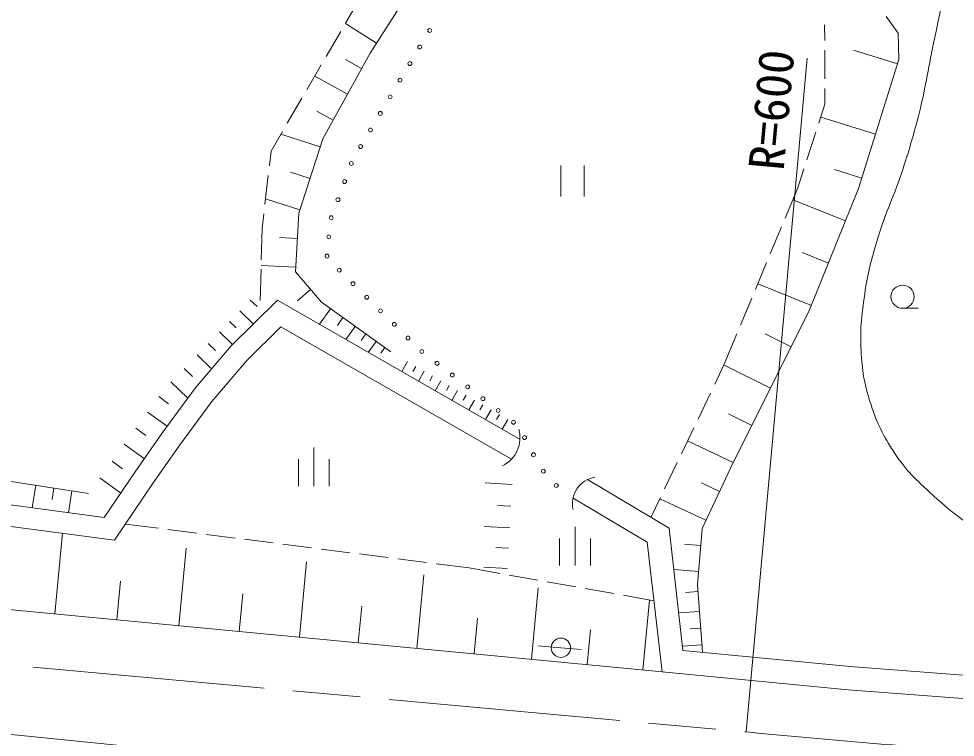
# Model space of a CAD drawing. Units: millimetres, scale not verified. Extents: x 40000 to 680000, y 20000 to 380000.
# Drawn here: x 404456 to 452960, y 273686 to 310905 of the extents above; entities that cross this region are included whole.
import ezdxf
from ezdxf.enums import TextEntityAlignment as Align

# ---------------------------------------------------------------- set-up
doc = ezdxf.new("R2010")
doc.units = ezdxf.units.MM
doc.header["$LTSCALE"] = 1000
doc.linetypes.add('CHAIN', pattern=[18.5, 12, -1.5, 3.5, -1.5])
for name, color, linetype, lineweight in [('M-BMK', 2, 'CHAIN', 13), ('M-STR-HTXT', 7, 'Continuous', 13), ('M-WORK', 1, 'Continuous', 13)]:
    doc.layers.add(name, color=color, linetype=linetype, lineweight=lineweight)
doc.styles.add('ＭＳ ゴシック', font='')
doc.styles.get('ＭＳ ゴシック').set_extended_font_data('MS Gothic')

msp = doc.modelspace()

# ---------------------------------------------------------------- linework, layer by layer
at = {"layer": 'M-BMK'}
msp.add_line((331511, 283998), (442130, 273963), dxfattribs=at)
msp.add_arc((490344, 771633), 500000, 264.46647, 275.89671, dxfattribs=at)
at = {"layer": 'M-STR-HTXT'}
msp.add_line((442130, 273963), (445296, 308867), dxfattribs=at)
at = {"layer": 'M-WORK'}
for p, q in [((422655, 309129), (425962, 314335)), ((421385, 310673), (421972, 311679)), ((450008, 310154), (449383, 311014)), ((422982, 309644), (421379, 310662)), ((446193, 310591), (446196, 309785)), ((420379, 308945), (421134, 310241)), ((450040, 308793), (450008, 310154)), ((420204, 304684), (422655, 309129)), ((446198, 309285), (446204, 307785)), ((449969, 308566), (447693, 309278)), ((419372, 307217), (420127, 308513)), ((422216, 308333), (421385, 308791)), ((447952, 302113), (450040, 308793)), ((421482, 307003), (419790, 307936)), ((446206, 307285), (446209, 306479)), ((418365, 305489), (419120, 306785)), ((420736, 305649), (419890, 306115)), ((446209, 306479), (445891, 305504)), ((448831, 304924), (445991, 305811)), ((417527, 304051), (418113, 305057)), ((420067, 304262), (418033, 304919)), ((418961, 300837), (420204, 304684)), ((445736, 305028), (445271, 303602)), ((417438, 303287), (417527, 304051)), ((432532, 303304), (432532, 301704)), ((433732, 301704), (433732, 303304)), ((417205, 301300), (417380, 302790)), ((419541, 302634), (418524, 302963)), ((445116, 303127), (444798, 302152)), ((448121, 302652), (446701, 303096)), ((444798, 302152), (444145, 300580)), ((445384, 295745), (447952, 302113)), ((419015, 301007), (417238, 301581)), ((447274, 300430), (444540, 301532)), ((417058, 300040), (417147, 300804)), ((418797, 297788), (418961, 300837)), ((417017, 298425), (417058, 300040)), ((443953, 300118), (443377, 298733)), ((418890, 299523), (417957, 299574)), ((446392, 298243), (445025, 298794)), ((416964, 296311), (417005, 297925)), ((418810, 298031), (417010, 298128)), ((443186, 298271), (442610, 296886)), ((420133, 296217), (418797, 297788)), ((419573, 296875), (418887, 296291)), ((445510, 296057), (442731, 297177)), ((442418, 296424), (441843, 295039)), ((417862, 296322), (415458, 293960)), ((416450, 296333), (416802, 295992)), ((430426, 289108), (417862, 296322)), ((420603, 295881), (420029, 295079)), ((423722, 293649), (420133, 296217)), ((450230, 295907), (451030, 295907)), ((415905, 295771), (416607, 295089)), ((421245, 295422), (420958, 295020)), ((441467, 287946), (445384, 295745)), ((415379, 295230), (415718, 294901)), ((418038, 294953), (416263, 293210)), ((429980, 288096), (418038, 294953)), ((421887, 294962), (421404, 294289)), ((414854, 294689), (415530, 294032)), ((422425, 294576), (422184, 294240)), ((441651, 294577), (440998, 293005)), ((444459, 293904), (443121, 294576)), ((415458, 293960), (413587, 291767)), ((414273, 294091), (414647, 293728)), ((422964, 294191), (422560, 293625)), ((413693, 293493), (414440, 292767)), ((423417, 293867), (423214, 293584)), ((416263, 293210), (414450, 291083)), ((424588, 293149), (424290, 292632)), ((440998, 293005), (440502, 291969)), ((413017, 292796), (413452, 292374)), ((425021, 292900), (424872, 292641)), ((425455, 292650), (425157, 292134)), ((443384, 291762), (440985, 292966)), ((412341, 292100), (413211, 291255)), ((425888, 292400), (425739, 292142)), ((426321, 292150), (426024, 291636)), ((413587, 291767), (411867, 289425)), ((426754, 291901), (426606, 291643)), ((427187, 291651), (426892, 291138)), ((440286, 291518), (439637, 290165)), ((411714, 291330), (412218, 290965)), ((414450, 291083), (412761, 288785)), ((427621, 291401), (427473, 291145)), ((428054, 291152), (427759, 290640)), ((428487, 290902), (428339, 290646)), ((428920, 290652), (428626, 290142)), ((411129, 290524), (412137, 289793)), ((429353, 290403), (429206, 290147)), ((429786, 290153), (429493, 289644)), ((442420, 289843), (441221, 290445)), ((410526, 289692), (411046, 289315)), ((439421, 289714), (438773, 288362)), ((408884, 285071), (375707, 289515)), ((411867, 289425), (410478, 287437)), ((391039, 288970), (408075, 286312)), ((409923, 288860), (410963, 288106)), ((412761, 288785), (411385, 286814)), ((419739, 286698), (419739, 288698)), ((441457, 287924), (439094, 289033)), ((409415, 283890), (375605, 288418)), ((409292, 287991), (409836, 287597)), ((418939, 286698), (418939, 288098)), ((420539, 286698), (420539, 288098)), ((438557, 287911), (437908, 286558)), ((439849, 284498), (441467, 287946)), ((410478, 287437), (408884, 285071)), ((405342, 286738), (405159, 285570)), ((408662, 287121), (409749, 286333)), ((411385, 286814), (409415, 283890)), ((430014, 286784), (428605, 286865)), ((438135, 284513), (433907, 287030)), ((440753, 286424), (439815, 286864)), ((406276, 286592), (406185, 286008)), ((407211, 286447), (407035, 285319)), ((429949, 285657), (429245, 285697)), ((437010, 283786), (433163, 286076)), ((437692, 286107), (437196, 285072)), ((440049, 284924), (437662, 286044)), ((409978, 284727), (411689, 284509)), ((358332, 284634), (437774, 277083)), ((406323, 280073), (406720, 284251)), ((412185, 284445), (413673, 284256)), ((429884, 284530), (428569, 284606)), ((433266, 282582), (433266, 284582)), ((438856, 278184), (438135, 284513)), ((439614, 281590), (439849, 284498)), ((414169, 284192), (415657, 284003)), ((416153, 283940), (417641, 283750)), ((432466, 282582), (432466, 283982)), ((434066, 282582), (434066, 283982)), ((437774, 277083), (437010, 283786)), ((412743, 279462), (413124, 283475)), ((418137, 283687), (419625, 283497)), ((420121, 283434), (421609, 283244)), ((429824, 283478), (429166, 283516)), ((439778, 283617), (438934, 283685)), ((422105, 283181), (423593, 282991)), ((424088, 282928), (425576, 282738)), ((418994, 278868), (419365, 282775)), ((426072, 282675), (427783, 282457)), ((427783, 282457), (429369, 282175)), ((429763, 282426), (428536, 282497)), ((439669, 282267), (438379, 282371)), ((425080, 278290), (425442, 282094)), ((429861, 282088), (431338, 281826)), ((409533, 279767), (409723, 281774)), ((431007, 277726), (431359, 281430)), ((431830, 281739), (433307, 281477)), ((433800, 281389), (435277, 281127)), ((439862, 278087), (439614, 281590)), ((415868, 279165), (416054, 281119)), ((435769, 281040), (437355, 280758)), ((439639, 281235), (438994, 281189)), ((422037, 278579), (422218, 280481)), ((436778, 277178), (437121, 280785)), ((439713, 280202), (438635, 280126)), ((428044, 278008), (428220, 279860)), ((433893, 277452), (434064, 279255)), ((439774, 279340), (439235, 279302)), ((432534, 278323), (431347, 278419)), ((439835, 278477), (438831, 278406)), ((432534, 278323), (433588, 278228)), ((447525, 277346), (438856, 278184)), ((447421, 276150), (437774, 277083)), ((455812, 276706), (447525, 277346)), ((382069, 276019), (423521, 271882)), ((455724, 275509), (447421, 276150))]:
    msp.add_line(p, q, dxfattribs=at)
for centre, radius in [((425742, 310297), 100), ((425225, 309441), 100), ((424715, 308581), 100), ((424204, 307721), 100), ((423694, 306861), 100), ((423183, 306001), 100), ((422673, 305142), 100), ((422163, 304282), 100), ((421682, 303407), 100), ((421334, 302470), 100), ((420986, 301532), 100), ((420638, 300595), 100), ((420515, 299606), 100), ((420420, 298610), 100), ((421056, 297881), 100), ((421768, 297179), 100), ((450230, 296507), 600), ((422480, 296477), 100), ((423193, 295775), 100), ((423905, 295073), 100), ((424617, 294371), 100), ((425331, 293671), 100), ((426122, 293059), 100), ((426913, 292448), 100), ((427704, 291836), 100), ((428496, 291225), 100), ((429287, 290613), 100), ((430078, 290002), 100), ((430653, 289209), 100), ((431112, 288321), 100), ((431623, 287469), 100), ((432294, 286727), 100), ((432534, 278323), 500)]:
    msp.add_circle(centre, radius, dxfattribs=at)
for centre, radius, start, end in [((428776, 289209), 1640, 296.6297, 15.6198), ((434515, 285788), 1382, 99.5551, 192.7348)]:
    msp.add_arc(centre, radius, start, end, dxfattribs=at)
msp.add_open_spline([(459669, 276437), (460191, 276769), (460409, 276884), (460764, 277295), (461019, 277591), (461234, 277743), (461327, 278123), (461422, 278512), (461315, 278756), (461202, 279140), (461040, 279688), (460867, 279986), (460498, 280422), (459918, 281108), (459486, 281414), (458715, 281876), (458263, 282147), (457978, 282241), (457511, 282486), (456377, 283082), (455700, 283353), (454634, 284065), (453403, 284888), (452715, 285370), (451632, 286379), (450800, 287155), (450318, 287607), (449709, 288568), (449128, 289485), (448865, 290052), (448536, 291086), (448220, 292078), (448142, 292673), (448083, 293713), (448012, 294941), (448128, 295637), (448302, 296856), (448455, 297932), (448651, 298518), (448958, 299561), (449379, 300988), (449804, 301724), (450256, 303141), (450610, 304250), (450803, 304874), (451085, 306003), (451464, 307522), (451567, 308397), (451898, 309927), (452376, 312137), (452559, 313397), (453172, 315572), (453642, 317237), (454008, 318141), (454650, 319747), (455292, 321354), (455697, 322238), (456479, 323781), (457312, 325424), (457798, 326342), (458813, 327880), (459659, 329164), (460092, 329942), (461193, 331016), (462238, 332036), (462808, 332725), (464149, 333304), (465217, 333764), (465922, 333916), (467081, 333820), (468172, 333729), (468740, 333371), (469731, 332905), (470906, 332352), (471457, 331842), (472522, 331099), (473305, 330553), (473731, 330227), (474469, 329621), (475251, 328980), (475652, 328576), (476392, 327886), (477079, 327245), (477298, 327033), (478128, 326220)], degree=3, knots=[0, 0, 0, 0, 1, 1, 1, 2, 2, 2, 3, 3, 3, 4, 4, 4, 5, 5, 5, 6, 6, 6, 7, 7, 7, 8, 8, 8, 9, 9, 9, 10, 10, 10, 11, 11, 11, 12, 12, 12, 13, 13, 13, 14, 14, 14, 15, 15, 15, 16, 16, 16, 17, 17, 17, 18, 18, 18, 19, 19, 19, 20, 20, 20, 21, 21, 21, 22, 22, 22, 23, 23, 23, 24, 24, 24, 25, 25, 25, 26, 26, 26, 27, 27, 27, 28, 28, 28, 28], dxfattribs=at)

# ---------------------------------------------------------------- texts
at = {"layer": 'M-STR-HTXT', "style": 'ＭＳ ゴシック'}
msp.add_text('R=600', height=1833, rotation=84.816, dxfattribs=at).set_placement((443438, 306185), align=Align.MIDDLE_CENTER)

doc.saveas('drawing.dxf')
